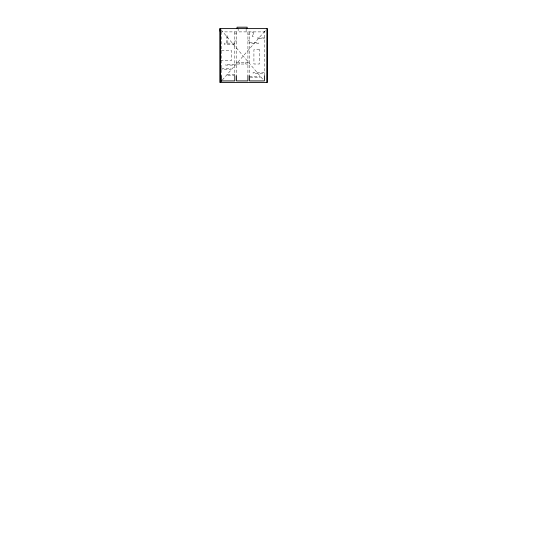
<?xml version="1.0" encoding="UTF-8"?>
<svg xmlns="http://www.w3.org/2000/svg" width="544" height="544" viewBox="0 0 544 544"><rect width="100%" height="100%" fill="white"/><g stroke="black" fill="none" stroke-linecap="round" stroke-linejoin="round"><path stroke-width="0.41" stroke-dasharray="2.72 2.04" d="M264.391 75.874L264.391 31.892L266.628 29.145M222.333 80.022L265.968 29.866M220.123 31.28L221.32 31.892L264.391 31.892M234.811 33.884L236.47 33.884M247.921 34.102L249.485 34.102M264.391 37.951L257.285 37.951L257.285 38.78L264.391 38.78M247.921 40.678L249.485 40.678M234.811 40.977L236.47 40.977M249.485 42.412L258.556 42.412L258.556 43.472L249.485 43.472M234.811 43.16L224.604 43.16L224.604 44.594L234.811 44.594M221.32 50.483L231.452 50.483L231.452 60.615L221.32 60.615M236.47 62.512L247.921 62.512M236.47 64.029L247.921 64.029M234.811 64.389L225.583 64.389L225.583 65.103L234.811 65.103M221.32 68.517L230.921 68.517L230.921 69.312L221.32 69.312M264.391 72.481L253.082 72.481L253.082 73.345L264.391 73.345M234.811 74.732L227.059 74.732L227.059 75.752L234.036 75.752M249.485 76.459L260.066 76.459L260.066 77.554L250.294 77.554M221.014 29.696L263.153 79.669M253.361 31.892L253.361 36.693L252.491 36.693L252.491 31.892M249.485 31.892L249.485 75.854M247.921 31.892L247.921 75.861M246.14 28.601L246.14 31.892M245.562 62.512L245.562 64.029M239.476 62.512L239.476 64.029M238.163 27.982L238.163 31.892M236.47 31.892L236.47 75.861M234.811 31.892L234.811 75.854M227.827 43.16L227.827 35.319L226.501 35.319L226.501 43.16M221.32 31.892L221.32 75.854M259.434 49.681L253.919 49.681L253.919 64.008L259.434 64.008L259.434 49.681"/><path stroke-width="0.82" d="M267.077 82.559L267.226 28.601L220.089 28.601L220.123 82.559L267.077 82.559L267.077 28.601M221.544 80.927L220.123 82.559L220.123 28.601M220.089 28.601L220.123 31.28M264.391 75.854L264.391 80.927L249.485 80.927L249.485 75.854M247.921 75.854L247.921 80.927L236.47 80.927L236.47 75.854M247.153 28.601L247.153 27.2L237.048 27.2L237.048 28.601M234.811 75.854L234.811 80.927L221.32 80.927L221.32 75.854"/></g></svg>
